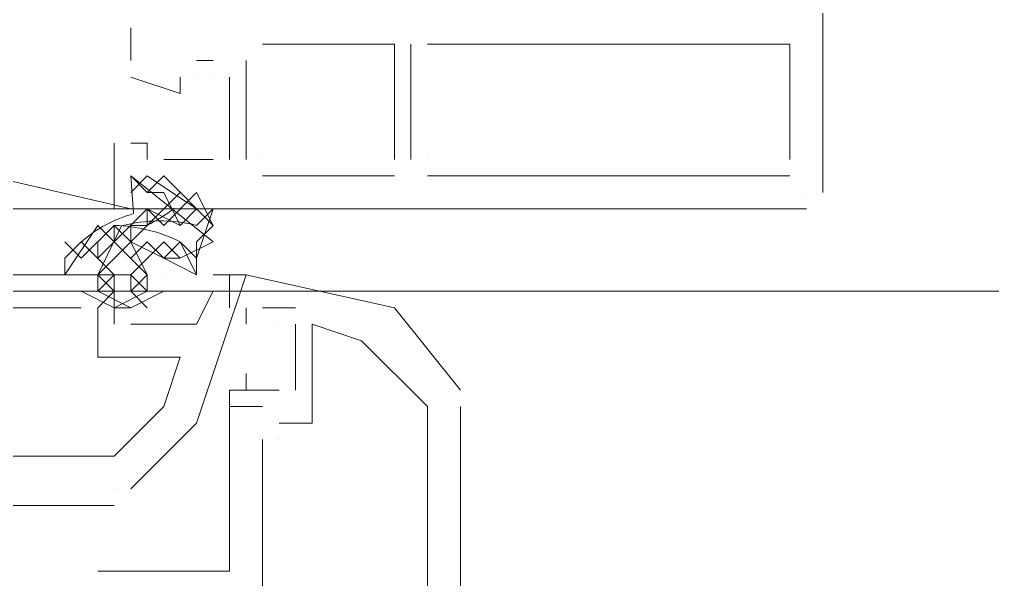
# Model space of a CAD drawing. Header units: millimetres. Extents: x 906 to 41302, y 848 to 28850.
# Drawn here: x 18428 to 18490.5, y 19807.2 to 19843.2 of the extents above; entities that cross this region are included whole.
import ezdxf

# ---------------------------------------------------------------- set-up
doc = ezdxf.new("R2010")
doc.units = ezdxf.units.MM
doc.layers.add('PDF_X-단위세대$및$주동평면도$A-DOOR', color=7, linetype='Continuous')
doc.layers.add('PDF_X-단위세대$및$주동평면도$A-ST-AXIS-CEN', color=7, linetype='Continuous')

msp = doc.modelspace()

# ---------------------------------------------------------------- linework, layer by layer
at = {"layer": 'PDF_X-단위세대$및$주동평면도$A-DOOR', "lineweight": 5}
for points in [[(18425.595, 19970.763), (17833.986, 19970.763), (18435.12, 19831.062), (17824.461, 19831.062)], [(18437.237, 19828.946), (18435.12, 19826.829)], [(18433.003, 19825.771), (18431.945, 19825.771), (18434.062, 19824.712), (18435.12, 19824.712), (18437.237, 19825.771), (18435.12, 19824.712)]]:
    msp.add_lwpolyline(points, close=True, dxfattribs=at)
at = {"layer": 'PDF_X-단위세대$및$주동평면도$A-DOOR', "lineweight": 9}
for points in [[(18479.57, 19832.121), (18479.57, 19859.638), (18479.57, 19875.513)], [(18435.12, 19842.704), (18435.12, 19840.587)], [(18435.12, 19842.704), (18435.12, 19842.704)], [(18452.053, 19834.237), (18452.053, 19841.646), (18443.587, 19841.646)], [(18443.587, 19841.646), (18443.587, 19841.646)], [(18452.053, 19841.646), (18452.053, 19841.646)], [(18453.112, 19834.237), (18453.112, 19841.646)], [(18453.112, 19841.646), (18453.112, 19841.646)], [(18477.453, 19834.237), (18477.453, 19841.646), (18454.17, 19841.646)], [(18454.17, 19841.646), (18454.17, 19841.646)], [(18477.453, 19841.646), (18477.453, 19841.646)], [(18435.12, 19840.587), (18435.12, 19840.587)], [(18440.412, 19840.587), (18439.353, 19840.587)], [(18439.353, 19840.587), (18439.353, 19840.587)], [(18440.412, 19840.587), (18440.412, 19840.587)], [(18442.528, 19834.237), (18442.528, 19840.587)], [(18442.528, 19840.587), (18442.528, 19840.587)], [(18443.587, 19840.587), (18443.587, 19840.587)], [(18435.12, 19839.529), (18438.295, 19838.471), (18438.295, 19839.529)], [(18435.12, 19839.529), (18435.12, 19839.529)], [(18438.295, 19839.529), (18438.295, 19839.529)], [(18439.353, 19839.529), (18439.353, 19839.529)], [(18440.412, 19839.529), (18440.412, 19839.529)], [(18441.47, 19834.237), (18441.47, 19839.529)], [(18441.47, 19839.529), (18441.47, 19839.529)], [(18438.295, 19838.471), (18438.295, 19838.471)], [(18434.062, 19831.062), (18434.062, 19835.296)], [(18434.062, 19835.296), (18434.062, 19835.296)], [(18436.178, 19834.237), (18436.178, 19835.296), (18435.12, 19835.296)], [(18435.12, 19835.296), (18435.12, 19835.296)], [(18436.178, 19835.296), (18436.178, 19835.296)], [(18436.178, 19834.237), (18436.178, 19834.237)], [(18437.237, 19834.237), (18440.412, 19834.237)], [(18437.237, 19834.237), (18437.237, 19834.237)], [(18440.412, 19834.237), (18440.412, 19834.237)], [(18441.47, 19834.237), (18441.47, 19834.237)], [(18442.528, 19834.237), (18442.528, 19834.237)], [(18443.587, 19834.237), (18443.587, 19834.237)], [(18452.053, 19834.237), (18452.053, 19834.237)], [(18453.112, 19834.237), (18453.112, 19834.237)], [(18454.17, 19834.237), (18454.17, 19834.237)], [(18477.453, 19834.237), (18477.453, 19834.237)], [(18452.053, 19833.179), (18443.587, 19833.179)], [(18443.587, 19833.179), (18443.587, 19833.179)], [(18452.053, 19833.179), (18452.053, 19833.179)], [(18477.453, 19833.179), (18454.17, 19833.179)], [(18454.17, 19833.179), (18454.17, 19833.179)], [(18477.453, 19833.179), (18477.453, 19833.179)], [(18478.512, 19832.121), (18478.512, 19832.121)], [(18479.57, 19832.121), (18479.57, 19832.121)], [(18434.062, 19831.062), (18434.062, 19831.062)], [(18435.12, 19831.062), (18478.512, 19831.062)], [(18435.12, 19831.062), (18435.12, 19831.062)], [(18478.512, 19831.062), (18478.512, 19831.062)], [(18441.47, 19826.829), (18441.47, 19824.712)], [(18441.47, 19826.829), (18441.47, 19826.829)], [(18456.287, 19819.421), (18452.053, 19824.712), (18442.528, 19826.829)], [(18442.528, 19826.829), (18442.528, 19826.829)], [(18441.47, 19824.712), (18441.47, 19824.712)], [(18442.528, 19824.712), (18442.528, 19823.654)], [(18442.528, 19824.712), (18442.528, 19824.712)], [(18443.587, 19824.712), (18445.703, 19824.712)], [(18443.587, 19824.712), (18443.587, 19824.712)], [(18445.703, 19824.712), (18445.703, 19824.712)], [(18452.053, 19824.712), (18452.053, 19824.712)], [(18442.528, 19823.654), (18442.528, 19823.654)], [(18444.645, 19817.304), (18446.762, 19817.304), (18446.762, 19823.654), (18449.937, 19822.596), (18454.17, 19818.362), (18454.17, 19806.721)], [(18444.645, 19823.654), (18444.645, 19823.654)], [(18445.703, 19823.654), (18445.703, 19819.421)], [(18445.703, 19823.654), (18445.703, 19823.654)], [(18446.762, 19823.654), (18446.762, 19823.654)], [(18450.995, 19823.654), (18450.995, 19823.654)], [(18449.937, 19822.596), (18449.937, 19822.596)], [(18442.528, 19819.421), (18442.528, 19820.479)], [(18442.528, 19820.479), (18442.528, 19820.479)], [(18433.003, 19807.779), (18441.47, 19807.779), (18441.47, 19819.421), (18443.587, 19819.421), (18444.645, 19819.421)], [(18441.47, 19819.421), (18441.47, 19819.421)], [(18441.47, 19819.421), (18441.47, 19819.421)], [(18442.528, 19819.421), (18442.528, 19819.421)], [(18443.587, 19819.421), (18443.587, 19819.421)], [(18443.587, 19819.421), (18443.587, 19819.421)], [(18444.645, 19819.421), (18444.645, 19819.421)], [(18445.703, 19819.421), (18445.703, 19819.421)], [(18456.287, 19819.421), (18456.287, 19819.421)], [(18441.47, 19818.362), (18443.587, 19818.362)], [(18441.47, 19818.362), (18441.47, 19818.362)], [(18443.587, 19818.362), (18443.587, 19818.362)], [(18454.17, 19818.362), (18454.17, 19818.362)], [(18455.228, 19818.362), (18455.228, 19818.362)], [(18456.287, 19731.579), (18456.287, 19818.362)], [(18456.287, 19818.362), (18456.287, 19818.362)], [(18444.645, 19817.304), (18444.645, 19817.304)], [(18446.762, 19817.304), (18446.762, 19817.304)], [(18443.587, 19806.721), (18443.587, 19816.246)], [(18443.587, 19816.246), (18443.587, 19816.246)], [(18444.645, 19816.246), (18444.645, 19816.246)], [(18433.003, 19807.779), (18433.003, 19807.779)], [(18441.47, 19807.779), (18441.47, 19807.779)]]:
    msp.add_lwpolyline(points, dxfattribs=at)
at = {"layer": 'PDF_X-단위세대$및$주동평면도$A-DOOR', "lineweight": 5}
for points in [[(18437.237, 19833.179), (18440.412, 19830.004), (18439.353, 19832.121), (18437.237, 19830.004), (18436.178, 19831.062), (18438.295, 19830.004), (18437.237, 19832.121), (18436.178, 19832.121), (18437.237, 19833.179), (18436.178, 19832.121), (18435.12, 19833.179), (18435.307, 19830.757, 0.1117), (18431.945, 19828.946), (18434.062, 19826.829), (18431.945, 19828.946), (18430.887, 19827.887), (18430.887, 19826.829), (18433.003, 19830.004), (18434.062, 19828.946), (18436.178, 19826.829), (18435.12, 19828.946), (18435.12, 19830.004), (18436.178, 19830.004), (18438.295, 19832.121), (18435.12, 19828.946), (18433.003, 19826.829), (18433.003, 19825.771), (18434.062, 19826.829), (18434.062, 19825.771), (18434.062, 19824.712), (18436.178, 19825.771), (18436.178, 19825.771), (18435.12, 19826.829)], [(18433.003, 19828.946), (18433.003, 19827.887), (18434.062, 19828.946), (18436.178, 19831.062), (18436.178, 19830.004, 0.054724), (18437.918, 19831.11)], [(18433.003, 19825.771), (18434.062, 19825.771), (18433.003, 19826.829), (18434.53, 19829.971, -0.124775), (18439.353, 19830.004), (18440.412, 19831.062), (18439.353, 19827.887), (18439.353, 19828.946), (18440.412, 19830.004)], [(18439.353, 19826.829), (18438.295, 19828.946), (18437.237, 19827.887), (18439.353, 19826.829), (18439.353, 19827.887), (18438.295, 19828.946, 0.108399), (18434.062, 19830.004), (18431.945, 19827.887), (18431.945, 19827.887), (18430.887, 19828.946)], [(17917.595, 19826.829), (17920.77, 19826.829), (17917.595, 19817.304), (17912.303, 19812.012), (17824.461, 19813.071), (17819.17, 19817.304), (17815.995, 19826.829, 0.377888), (18442.004, 19201.635)]]:
    msp.add_lwpolyline(points, format="xyb", dxfattribs=at)
for points in [[(18436.178, 19833.179), (18435.12, 19832.121), (18436.178, 19833.179), (18439.353, 19831.062), (18438.295, 19830.004), (18439.353, 19831.062)], [(18435.12, 19833.179), (18435.12, 19833.179)], [(18435.12, 19833.179), (18435.12, 19833.179)], [(18437.237, 19827.887), (18438.295, 19827.887), (18440.412, 19828.946), (18435.12, 19833.179)], [(18436.178, 19833.179), (18436.178, 19833.179)], [(18435.12, 19832.121), (18435.12, 19832.121)], [(18436.178, 19832.121), (18436.178, 19832.121)], [(18437.237, 19832.121), (18437.237, 19832.121)], [(18437.237, 19832.121), (18437.237, 19832.121)], [(18437.237, 19831.062), (18437.237, 19831.062)], [(18437.237, 19831.062), (18437.237, 19831.062)], [(18439.353, 19831.062), (18439.353, 19831.062)], [(18440.412, 19831.062), (18440.412, 19831.062)], [(18434.062, 19830.004), (18434.062, 19830.004)], [(18435.12, 19827.887), (18436.178, 19828.946), (18437.237, 19827.887), (18435.12, 19828.946), (18434.062, 19830.004), (18434.062, 19828.946)], [(18438.295, 19830.004), (18438.295, 19830.004)], [(18438.295, 19830.004), (18438.295, 19830.004)], [(18434.062, 19828.946), (18434.062, 19828.946)], [(18438.295, 19827.887), (18437.237, 19828.946)], [(18438.295, 19828.946), (18438.295, 19828.946)], [(18438.295, 19828.946), (18438.295, 19828.946)], [(18438.295, 19828.946), (18438.295, 19828.946)], [(18439.353, 19828.946), (18439.353, 19828.946)], [(18439.353, 19828.946), (18439.353, 19828.946)], [(18439.353, 19828.946), (18439.353, 19828.946)], [(18430.887, 19827.887), (18430.887, 19827.887)], [(18430.887, 19827.887), (18430.887, 19827.887)], [(18431.945, 19827.887), (18431.945, 19827.887)], [(18431.945, 19827.887), (18431.945, 19827.887)], [(18435.12, 19827.887), (18435.12, 19827.887)], [(18437.237, 19827.887), (18437.237, 19827.887)], [(18438.295, 19827.887), (18438.295, 19827.887)], [(18439.353, 19827.887), (18439.353, 19827.887)], [(18435.12, 19825.771), (18436.178, 19824.712), (18435.12, 19825.771), (18436.178, 19826.829), (18436.178, 19825.771), (18435.12, 19825.771), (18435.12, 19826.829), (18422.42, 19826.829)], [(18431.945, 19826.829), (18431.945, 19826.829)], [(18431.945, 19826.829), (18431.945, 19826.829)], [(18433.003, 19826.829), (18433.003, 19826.829)], [(18434.062, 19826.829), (18434.062, 19826.829)], [(18435.12, 19813.071), (18439.353, 19817.304), (18442.528, 19826.829), (18440.412, 19826.829)], [(18435.12, 19826.829), (18435.12, 19826.829)], [(18435.12, 19826.829), (18435.12, 19826.829)], [(18436.178, 19826.829), (18436.178, 19826.829)], [(18437.237, 19826.829), (18437.237, 19826.829)], [(18439.353, 19826.829), (18439.353, 19826.829)], [(18440.412, 19826.829), (18440.412, 19826.829)], [(18442.528, 19826.829), (18442.528, 19826.829)], [(18434.062, 19823.654), (18434.062, 19825.771), (18433.003, 19824.712), (18433.003, 19821.537), (18438.295, 19821.537), (18437.237, 19818.362), (18434.062, 19815.187), (18421.362, 19815.187), (18421.362, 19824.712), (18431.945, 19824.712)], [(18431.945, 19825.771), (18431.945, 19825.771)], [(18433.003, 19825.771), (18433.003, 19825.771)], [(18433.003, 19825.771), (18433.003, 19825.771)], [(18434.062, 19825.771), (18434.062, 19825.771)], [(18434.062, 19825.771), (18434.062, 19825.771)], [(18439.353, 19825.771), (18440.412, 19825.771), (18439.353, 19823.654), (18435.12, 19823.654)], [(18435.12, 19825.771), (18435.12, 19825.771)], [(18435.12, 19825.771), (18435.12, 19825.771)], [(18436.178, 19825.771), (18436.178, 19825.771)], [(18436.178, 19825.771), (18436.178, 19825.771)], [(18437.237, 19825.771), (18437.237, 19825.771)], [(18437.237, 19825.771), (18437.237, 19825.771)], [(18439.353, 19825.771), (18439.353, 19825.771)], [(18440.412, 19825.771), (18440.412, 19825.771)], [(18440.412, 19825.771), (18440.412, 19825.771)], [(18431.945, 19824.712), (18431.945, 19824.712)], [(18433.003, 19824.712), (18433.003, 19824.712)], [(18434.062, 19824.712), (18434.062, 19824.712)], [(18434.062, 19824.712), (18434.062, 19824.712)], [(18435.12, 19824.712), (18435.12, 19824.712)], [(18435.12, 19824.712), (18435.12, 19824.712)], [(18435.12, 19824.712), (18435.12, 19824.712)], [(18434.062, 19823.654), (18434.062, 19823.654)], [(18435.12, 19823.654), (18435.12, 19823.654)], [(18439.353, 19823.654), (18439.353, 19823.654)], [(18433.003, 19821.537), (18433.003, 19821.537)], [(18438.295, 19821.537), (18438.295, 19821.537)], [(18437.237, 19818.362), (18437.237, 19818.362)], [(18439.353, 19817.304), (18439.353, 19817.304)], [(18434.062, 19815.187), (18434.062, 19815.187)], [(18434.062, 19813.071), (18434.062, 19813.071)], [(18435.12, 19813.071), (18435.12, 19813.071)], [(18347.278, 19812.012), (18434.062, 19812.012)], [(18434.062, 19812.012), (18434.062, 19812.012)]]:
    msp.add_lwpolyline(points, dxfattribs=at)
at = {"layer": 'PDF_X-단위세대$및$주동평면도$A-ST-AXIS-CEN', "lineweight": 5}
msp.add_lwpolyline([(10487.032, 19825.771), (19764.387, 19825.771)], dxfattribs=at)

doc.saveas('drawing.dxf')
